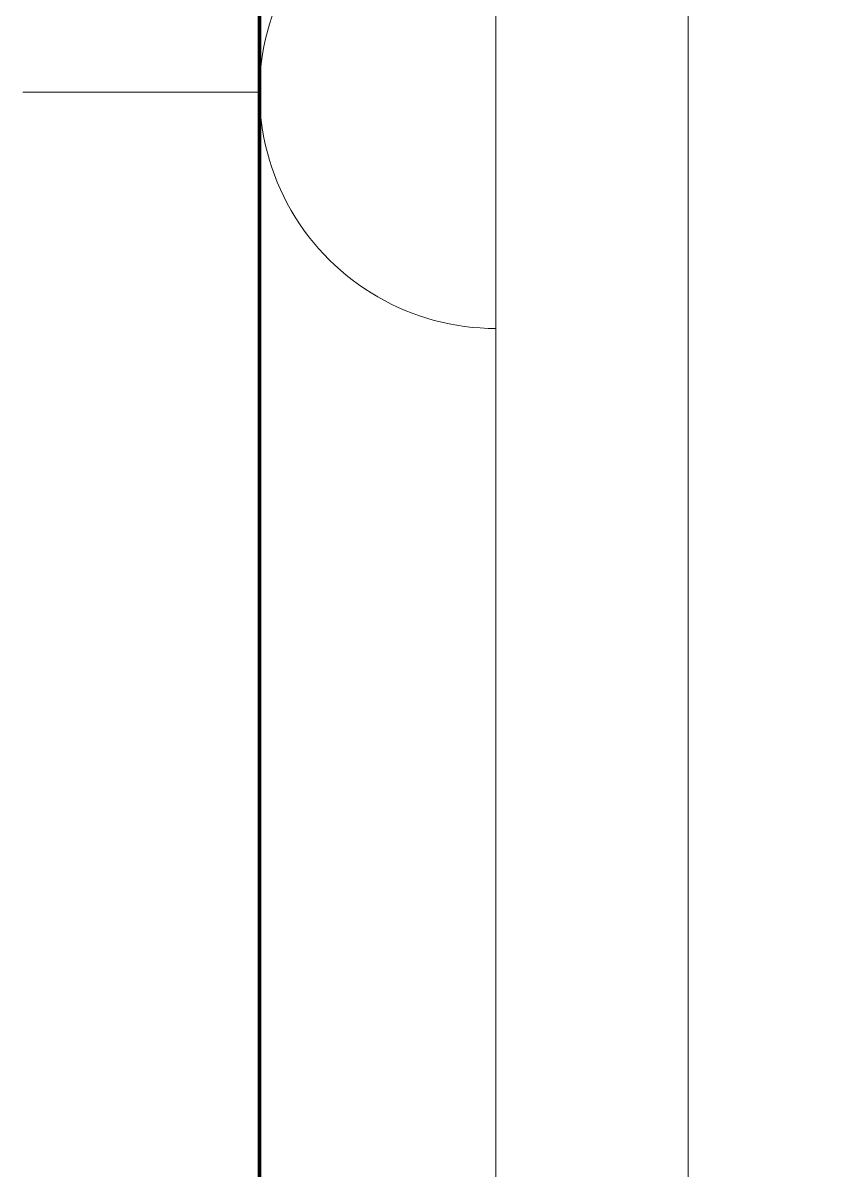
# Model space of a CAD drawing. Header units: metres. Extents: x 75097 to 220762, y -1557923 to -1361206.
# Drawn here: x 161438 to 162076, y -1423281 to -1422385 of the extents above; entities that cross this region are included whole.
import ezdxf

# ---------------------------------------------------------------- set-up
doc = ezdxf.new("R2010")
doc.units = ezdxf.units.M
doc.layers.get('0').update_dxf_attribs({"lineweight": 0})
doc.layers.add('A-100 - Copy$0$Walls', color=8, linetype='Continuous', lineweight=0)
doc.layers.add('E-POWR', color=7, linetype='Continuous', lineweight=9, true_color=0x4e7e3e)

# ---------------------------------------------------------------- blocks, each defined once
blk = doc.blocks.new('NORMAL SOCKET')
at = {"layer": 'E-POWR'}
for p, q in [((0, 307.7), (0, 615.4)), ((-307.7, 0), (307.7, 0))]:
    blk.add_line(p, q, dxfattribs=at)
blk.add_ellipse((0, 0), major_axis=(32.8, 305.9), ratio=1, start_param=4.81904, end_param=7.960633, dxfattribs=at)
blk = doc.blocks.new('A-100 - Copy')
at = {"layer": 'A-100 - Copy$0$Walls'}
for p, q in [((161807.33, -1424712.69, 0), (161807.33, -1411222.69, 0)), ((161957.33, -1423972.69, 0), (161957.33, -1419830.83, 0))]:
    blk.add_line(p, q, dxfattribs=at)

msp = doc.modelspace()

# ---------------------------------------------------------------- linework, layer by layer
at = {"layer": 'E-POWR', "const_width": 3}
msp.add_lwpolyline([(172208.02, -1402593.77), (172566.64, -1402593.77), (172566.64, -1403065.64), (172286.1, -1403065.64), (172292.86, -1405537.39), (172292.86, -1411248.12), (167493.58, -1411248.08), (161625.3, -1411248.12), (161622.72, -1412438.82), (161622.72, -1422439.02), (161622.72, -1432439.02), (161622.72, -1443656.74), (162330.36, -1443659.56)], dxfattribs=at)

# ---------------------------------------------------------------- block references
at = {"layer": 'E-POWR', "color": 85, "xscale": -0.6, "yscale": 0.6, "zscale": 0.6, "rotation": 90}
msp.add_blockref('NORMAL SOCKET', (161807.33, -1422439.02, 0), dxfattribs=at)

# ---------------------------------------------------------------- next in the draw order: block references
msp.add_blockref('A-100 - Copy', (0, 0))

doc.saveas('drawing.dxf')
